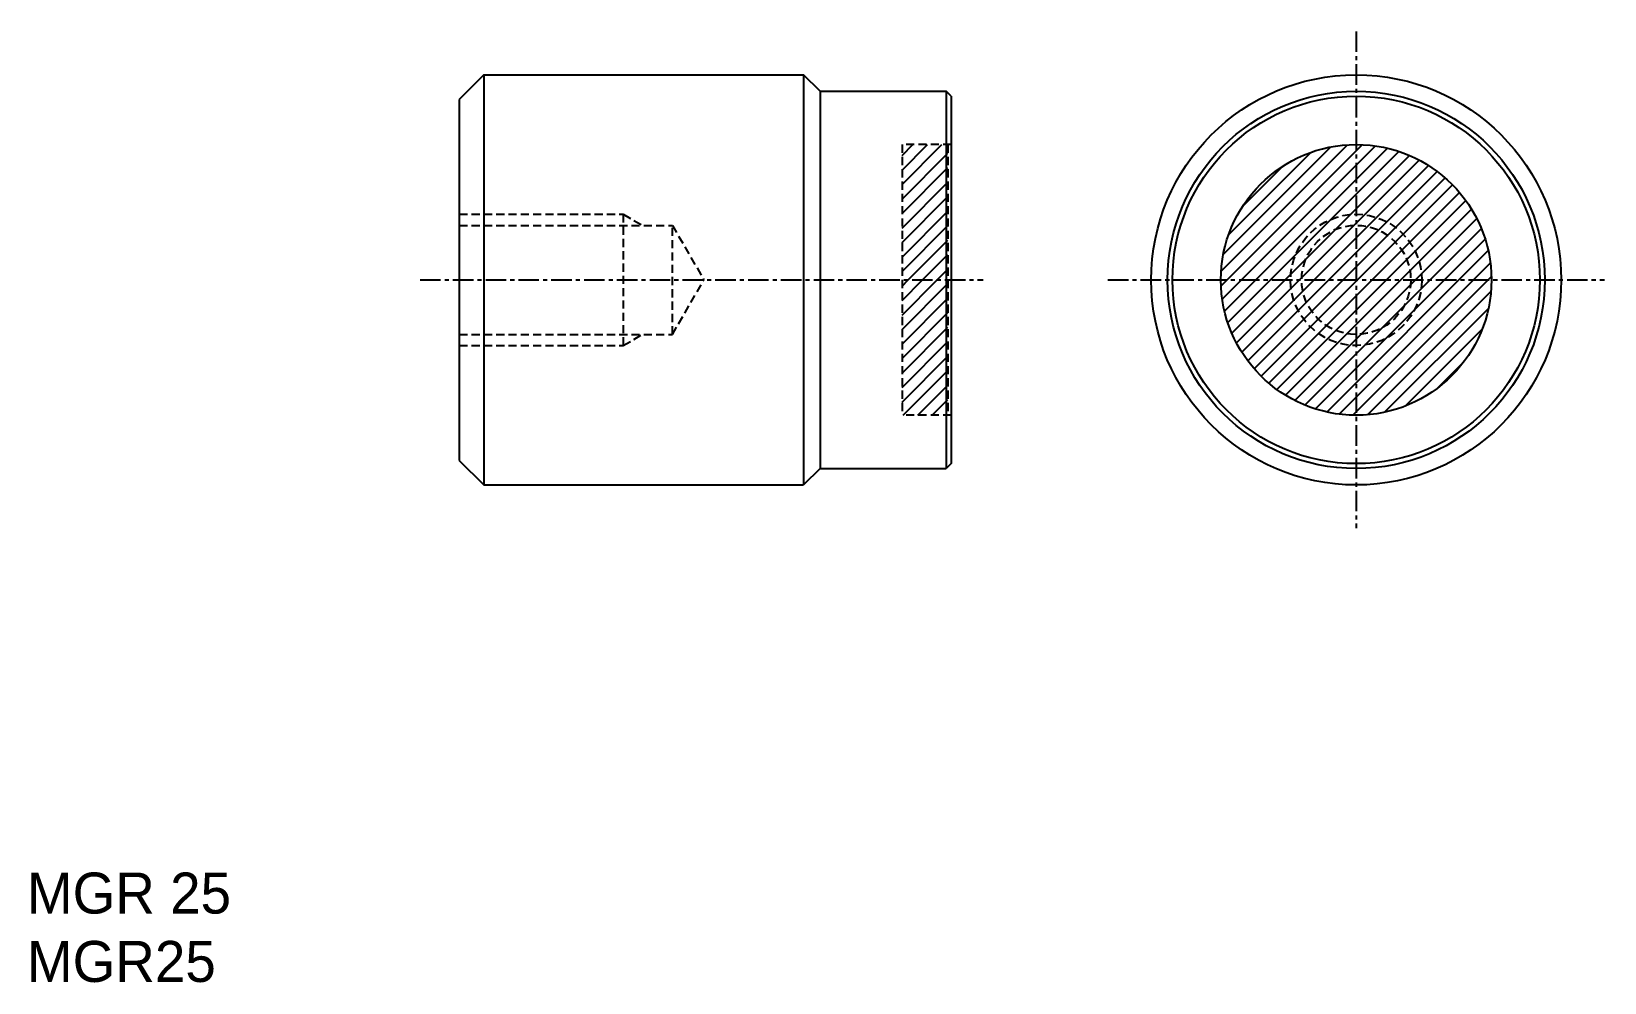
# Model space of a CAD drawing. Extents: x 62.3 to 158.2, y 131.2 to 189.2.
import ezdxf

# ---------------------------------------------------------------- set-up
doc = ezdxf.new("R2010")
doc.units = 0
doc.linetypes.add('CENTER', pattern=[2, 1.25, -0.25, 0.25, -0.25])
doc.linetypes.add('DASHED', pattern=[0.75, 0.5, -0.25])
doc.layers.get('0').update_dxf_attribs({"linetype": 'CONTINUOUS'})
doc.layers.add('CENTER', color=1, linetype='CENTER')

# ---------------------------------------------------------------- blocks, each defined once
blk = doc.blocks.new('*X8')
at = {"color": 0, "linetype": 'CONTINUOUS'}
for p, q in [((134.804, 173.695), (143.41, 182.301)), ((134.813, 174.588), (142.517, 182.292)), ((134.88, 172.887), (144.218, 182.225)), ((134.941, 175.6), (141.505, 182.164)), ((135.021, 172.144), (144.961, 182.084)), ((135.217, 171.456), (145.649, 181.888)), ((135.268, 176.811), (140.294, 181.837)), ((135.46, 170.816), (146.289, 181.645)), ((135.745, 170.217), (146.888, 181.36)), ((136.069, 169.656), (147.449, 181.036)), ((136.128, 178.555), (138.55, 180.977)), ((136.429, 169.132), (147.973, 180.676)), ((136.823, 168.643), (148.462, 180.282)), ((137.251, 168.187), (148.918, 179.854)), ((137.713, 167.765), (149.34, 179.392)), ((138.208, 167.376), (149.729, 178.897)), ((138.739, 167.023), (150.082, 178.366)), ((139.305, 166.706), (150.399, 177.8)), ((139.911, 166.428), (150.677, 177.194)), ((140.56, 166.193), (150.912, 176.545)), ((141.257, 166.005), (151.1, 175.848)), ((142.01, 165.874), (151.231, 175.095)), ((142.831, 165.812), (151.293, 174.274)), ((143.741, 165.838), (151.266, 173.364)), ((144.78, 165.993), (151.111, 172.325)), ((146.044, 166.373), (150.732, 171.061)), ((148.07, 167.515), (149.59, 169.035))]:
    blk.add_line(p, q, dxfattribs=at)
blk = doc.blocks.new('*X9')
at = {"color": 0, "linetype": 'CONTINUOUS'}
for p, q in [((115.35, 179.873), (117.786, 182.309)), ((115.35, 180.757), (116.902, 182.309)), ((115.35, 181.641), (116.018, 182.309)), ((115.35, 178.989), (118.15, 181.789)), ((115.35, 178.106), (118.15, 180.906)), ((115.35, 177.222), (118.15, 180.022)), ((115.35, 176.338), (118.15, 179.138)), ((115.35, 175.454), (118.15, 178.254)), ((115.35, 174.57), (118.15, 177.37)), ((115.723, 174.059), (118.15, 176.486)), ((116.607, 174.059), (118.15, 175.602)), ((117.491, 174.059), (118.15, 174.718)), ((115.35, 171.918), (117.491, 174.059)), ((115.35, 172.802), (116.607, 174.059)), ((115.35, 173.686), (115.723, 174.059)), ((115.35, 171.034), (118.15, 173.834)), ((115.35, 170.151), (118.15, 172.951)), ((115.35, 169.267), (118.15, 172.067)), ((115.35, 168.383), (118.15, 171.183)), ((115.35, 167.499), (118.15, 170.299)), ((115.35, 166.615), (118.15, 169.415)), ((115.428, 165.809), (118.15, 168.531)), ((116.312, 165.809), (118.15, 167.647)), ((117.196, 165.809), (118.15, 166.763)), ((118.079, 165.809), (118.15, 165.879))]:
    blk.add_line(p, q, dxfattribs=at)

msp = doc.modelspace()

# ---------------------------------------------------------------- linework, layer by layer
at = {"color": 7, "linetype": 'CONTINUOUS'}
for p, q in [((89.85, 186.559), (88.35, 185.059)), ((89.85, 186.559), (109.35, 186.559)), ((89.85, 186.559), (89.85, 161.559)), ((110.35, 185.559), (109.35, 186.559)), ((109.35, 186.559), (109.35, 161.559)), ((110.35, 185.559), (110.35, 162.559)), ((110.35, 185.559), (118.05, 185.559)), ((118.35, 185.259), (118.05, 185.559)), ((118.05, 185.559), (118.05, 162.559)), ((118.35, 185.259), (118.35, 162.859)), ((88.35, 185.059), (88.35, 163.059)), ((88.35, 163.059), (89.85, 161.559)), ((110.35, 162.559), (109.35, 161.559)), ((110.35, 162.559), (118.05, 162.559)), ((118.35, 162.859), (118.05, 162.559)), ((89.85, 161.559), (109.35, 161.559))]:
    msp.add_line(p, q, dxfattribs=at)
at = {"color": 3, "linetype": 'DASHED'}
for p, q in [((115.35, 182.309), (115.35, 165.809)), ((118.35, 182.309), (115.35, 182.309)), ((118.15, 182.309), (118.15, 165.809)), ((88.35, 178.059), (98.35, 178.059)), ((98.35, 178.059), (98.35, 170.059)), ((98.35, 178.059), (99.522, 177.383)), ((88.35, 177.383), (101.35, 177.383)), ((101.35, 170.736), (101.35, 177.383)), ((101.35, 177.383), (103.269, 174.059)), ((101.35, 170.736), (103.269, 174.059)), ((88.35, 170.736), (101.35, 170.736)), ((88.35, 170.059), (98.35, 170.059)), ((98.35, 170.059), (99.522, 170.736)), ((118.35, 165.809), (115.35, 165.809))]:
    msp.add_line(p, q, dxfattribs=at)
at = {"color": 7, "linetype": 'CONTINUOUS'}
for radius in [12.5, 11.5, 11.2, 8.25]:
    msp.add_circle((143.046, 174.059), radius, dxfattribs=at)
at = {"color": 3, "linetype": 'DASHED'}
for radius in [4, 3.324]:
    msp.add_circle((143.046, 174.059), radius, dxfattribs=at)
at = {"layer": 'CENTER', "color": 1, "linetype": 'CENTER'}
for p, q in [((143.046, 189.203), (143.046, 158.916)), ((85.962, 174.059), (120.3, 174.059)), ((127.902, 174.059), (158.189, 174.059))]:
    msp.add_line(p, q, dxfattribs=at)

# ---------------------------------------------------------------- block references
at = {"color": 3, "linetype": 'CONTINUOUS'}
for name in ['*X9', '*X8']:
    msp.add_blockref(name, (0, 0), dxfattribs=at)

# ---------------------------------------------------------------- texts
at = {"color": 7, "linetype": 'CONTINUOUS'}
for s, p in [('MGR 25', (61.989, 135.43)), ('MGR25', (61.989, 131.263))]:
    msp.add_text(s, height=2.5, dxfattribs=at).set_placement(p)

doc.saveas('drawing.dxf')
